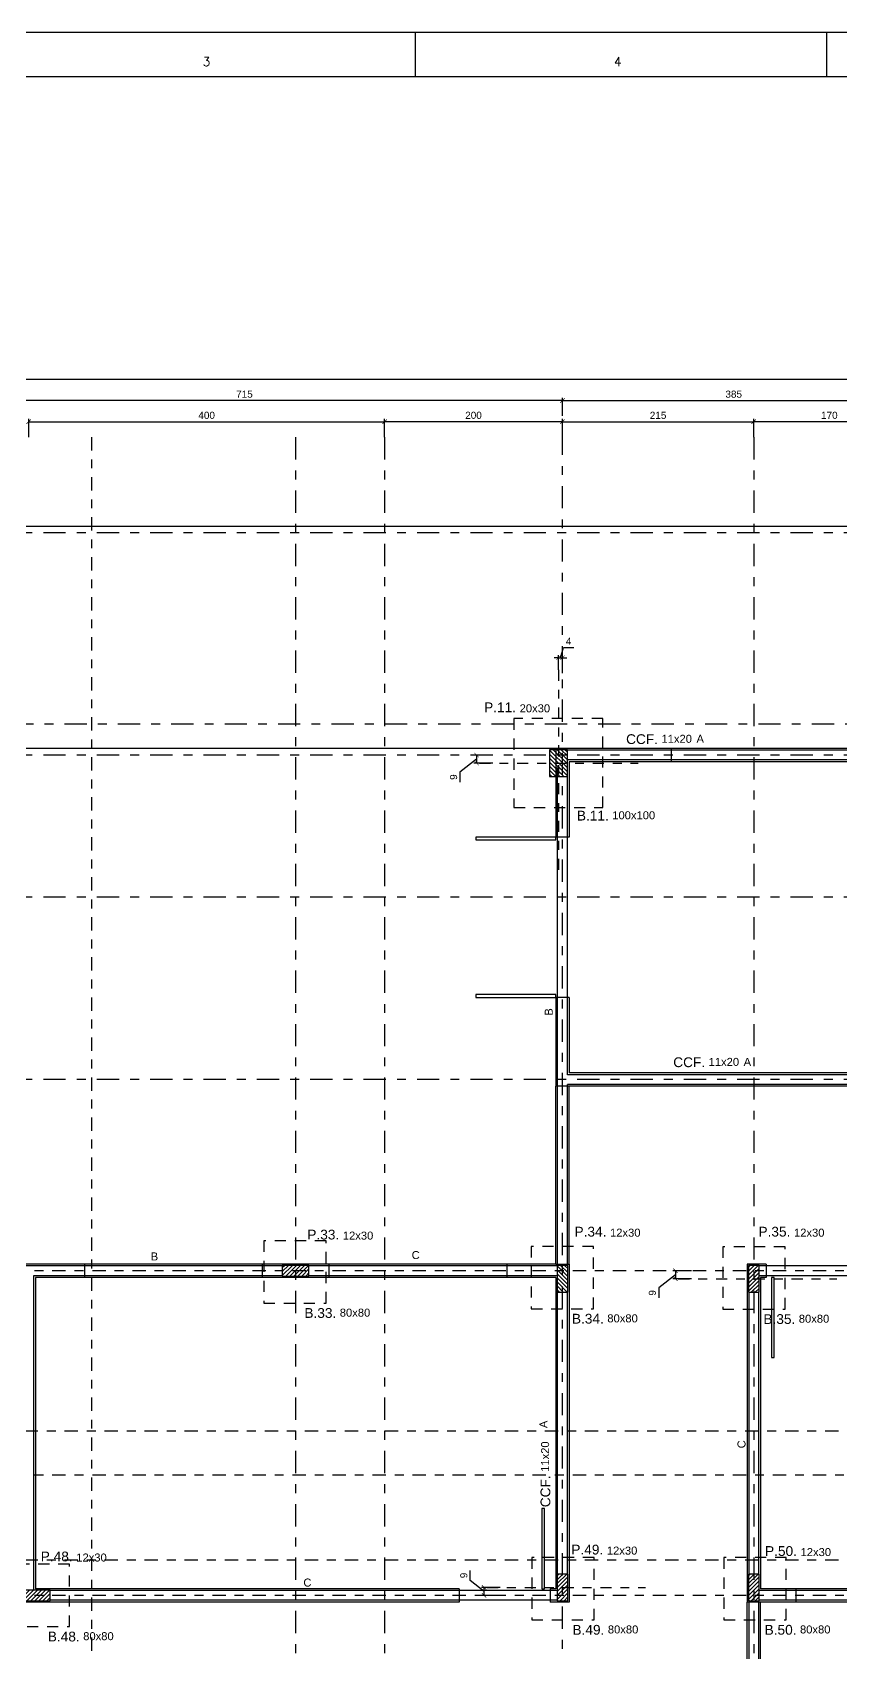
# Model space of a CAD drawing. Header units: millimetres. Extents: x 3659 to 4048, y 1324 to 1399.
# Drawn here: x 3668.88 to 3677.96, y 1372.43 to 1390.65 of the extents above; entities that cross this region are included whole.
import ezdxf
from ezdxf.enums import TextEntityAlignment as Align

# ---------------------------------------------------------------- set-up
doc = ezdxf.new("R2010")
doc.units = ezdxf.units.MM
for name, pattern in [('CENTER', [2, 1.25, -0.25, 0.25, -0.25]), ('DASHDOT', [1, 0.5, -0.25, 0, -0.25]), ('HIDDEN', [0.375, 0.25, -0.125])]:
    doc.linetypes.add(name, pattern=pattern)
for name, color, linetype in [('eixo', 1, 'CENTER'), ('Forma', 2, 'Continuous'), ('Fundação', 2, 'Continuous'), ('Hachura', 1, 'Continuous'), ('MATRIZ', 8, 'Continuous'), ('Moldura', 2, 'Continuous'), ('PILAR', 5, 'Continuous'), ('Textos', 7, 'Continuous')]:
    doc.layers.add(name, color=color, linetype=linetype)
doc.styles.add('maloca 1', font='romans.shx')
doc.styles.add('ROMANS', font='arial.ttf')
doc.dimstyles.new('ESC-50JR', dxfattribs={"dimtxt": 0.1, "dimasz": 0.05, "dimexe": 0.03, "dimexo": 0, "dimgap": 0.03, "dimtad": 1, "dimlfac": 100, "dimdsep": 46, "dimtxsty": 'ROMANS', "dimblk1": 'DOTSMALL', "dimblk2": 'DOTSMALL', "dimsah": 1, "dimcen": 0.09, "dimclrd": 1, "dimclre": 1, "dimclrt": 2, "dimadec": 0, "dimazin": 0, "dimtfac": 1, "dimtdec": 4, "dimtmove": 0, "dimatfit": 3, "dimldrblk": 'DOTSMALL', "dimfxl": 0, "dimtolj": 1, "dimtzin": 0, "dimarcsym": 0})

# ---------------------------------------------------------------- blocks, each defined once
blk = doc.blocks.new('_ArchTick')
at = {"color": 0, "linetype": 'ByBlock', "const_width": 0.15}
blk.add_lwpolyline([(-0.5, -0.5), (0.5, 0.5)], dxfattribs=at)
blk = doc.blocks.new('*D47')
at = {"color": 1, "lineweight": -2, "transparency": 16777216}
for p, q in [((3668.838, 1386.097), (3668.838, 1386.301)), ((3668.838, 1386.271), (3672.838, 1386.271)), ((3672.838, 1386.097), (3672.838, 1386.301))]:
    blk.add_line(p, q, dxfattribs=at)
at = {"layer": 'DEFPOINTS', "color": 0, "transparency": 16777216}
for p in [(3672.838, 1386.271), (3668.838, 1386.097), (3672.838, 1386.097)]:
    blk.add_point(p, dxfattribs=at)
at = {"color": 1, "lineweight": -2, "transparency": 16777216, "xscale": 0.05, "yscale": 0.05, "zscale": 0.05, "rotation": 180}
blk.add_blockref('_ArchTick', (3668.838, 1386.271), dxfattribs=at)
at = {"color": 1, "lineweight": -2, "transparency": 16777216, "xscale": 0.05, "yscale": 0.05, "zscale": 0.05}
blk.add_blockref('_ArchTick', (3672.838, 1386.271), dxfattribs=at)
at = {"color": 2, "transparency": 16777216, "insert": (3670.838, 1386.342), "char_height": 0.08, "attachment_point": 5, "style": 'ROMANS'}
blk.add_mtext('\\A1;400', dxfattribs=at)
blk = doc.blocks.new('_DOTSMALL')
at = {"color": 0, "linetype": 'ByBlock', "const_width": 0.5}
blk.add_lwpolyline([(-0.0625, 0, 1), (0.0625, 0, 1)], format="xyb", close=True, dxfattribs=at)
blk = doc.blocks.new('*D48')
at = {"color": 1, "lineweight": -2, "transparency": 16777216}
for p, q in [((3672.838, 1386.097), (3672.838, 1386.301)), ((3674.838, 1386.271), (3672.838, 1386.271)), ((3674.838, 1386.097), (3674.838, 1386.301))]:
    blk.add_line(p, q, dxfattribs=at)
at = {"layer": 'DEFPOINTS', "color": 0, "transparency": 16777216}
for p in [(3672.838, 1386.271), (3672.838, 1386.097), (3674.838, 1386.097)]:
    blk.add_point(p, dxfattribs=at)
at = {"color": 1, "lineweight": -2, "transparency": 16777216, "xscale": 0.05, "yscale": 0.05, "zscale": 0.05, "rotation": 180}
blk.add_blockref('_ArchTick', (3672.838, 1386.271), dxfattribs=at)
at = {"color": 1, "lineweight": -2, "transparency": 16777216, "xscale": 0.05, "yscale": 0.05, "zscale": 0.05}
blk.add_blockref('_ArchTick', (3674.838, 1386.271), dxfattribs=at)
at = {"color": 2, "transparency": 16777216, "insert": (3673.838, 1386.342), "char_height": 0.08, "attachment_point": 5, "style": 'ROMANS'}
blk.add_mtext('\\A1;200', dxfattribs=at)
blk = doc.blocks.new('*D49')
at = {"color": 1, "lineweight": -2, "transparency": 16777216}
for p, q in [((3674.838, 1386.097), (3674.838, 1386.301)), ((3674.838, 1386.271), (3676.988, 1386.271)), ((3676.988, 1386.097), (3676.988, 1386.301))]:
    blk.add_line(p, q, dxfattribs=at)
at = {"layer": 'DEFPOINTS', "color": 0, "transparency": 16777216}
for p in [(3676.988, 1386.271), (3674.838, 1386.097), (3676.988, 1386.097)]:
    blk.add_point(p, dxfattribs=at)
at = {"color": 1, "lineweight": -2, "transparency": 16777216, "xscale": 0.05, "yscale": 0.05, "zscale": 0.05, "rotation": 180}
blk.add_blockref('_ArchTick', (3674.838, 1386.271), dxfattribs=at)
at = {"color": 1, "lineweight": -2, "transparency": 16777216, "xscale": 0.05, "yscale": 0.05, "zscale": 0.05}
blk.add_blockref('_ArchTick', (3676.988, 1386.271), dxfattribs=at)
at = {"color": 2, "transparency": 16777216, "insert": (3675.913, 1386.342), "char_height": 0.08, "attachment_point": 5, "style": 'ROMANS'}
blk.add_mtext('\\A1;215', dxfattribs=at)
blk = doc.blocks.new('*D50')
at = {"color": 1, "lineweight": -2, "transparency": 16777216}
for p, q in [((3676.988, 1386.097), (3676.988, 1386.301)), ((3678.688, 1386.271), (3676.988, 1386.271)), ((3678.688, 1386.097), (3678.688, 1386.301))]:
    blk.add_line(p, q, dxfattribs=at)
at = {"layer": 'DEFPOINTS', "color": 0, "transparency": 16777216}
for p in [(3676.988, 1386.271), (3676.988, 1386.097), (3678.688, 1386.097)]:
    blk.add_point(p, dxfattribs=at)
at = {"color": 1, "lineweight": -2, "transparency": 16777216, "xscale": 0.05, "yscale": 0.05, "zscale": 0.05, "rotation": 180}
blk.add_blockref('_ArchTick', (3676.988, 1386.271), dxfattribs=at)
at = {"color": 1, "lineweight": -2, "transparency": 16777216, "xscale": 0.05, "yscale": 0.05, "zscale": 0.05}
blk.add_blockref('_ArchTick', (3678.688, 1386.271), dxfattribs=at)
at = {"color": 2, "transparency": 16777216, "insert": (3677.838, 1386.342), "char_height": 0.08, "attachment_point": 5, "style": 'ROMANS'}
blk.add_mtext('\\A1;170', dxfattribs=at)
blk = doc.blocks.new('*D95')
at = {"color": 1, "lineweight": -2, "transparency": 16777216}
for p, q in [((3667.688, 1386.336), (3667.688, 1386.539)), ((3674.838, 1386.336), (3674.838, 1386.539)), ((3674.838, 1386.509), (3667.688, 1386.509))]:
    blk.add_line(p, q, dxfattribs=at)
at = {"layer": 'DEFPOINTS', "color": 0, "transparency": 16777216}
for p in [(3667.688, 1386.509), (3667.688, 1386.336), (3674.838, 1386.336)]:
    blk.add_point(p, dxfattribs=at)
at = {"color": 1, "lineweight": -2, "transparency": 16777216, "xscale": 0.05, "yscale": 0.05, "zscale": 0.05, "rotation": 180}
blk.add_blockref('_ArchTick', (3667.688, 1386.509), dxfattribs=at)
at = {"color": 1, "lineweight": -2, "transparency": 16777216, "xscale": 0.05, "yscale": 0.05, "zscale": 0.05}
blk.add_blockref('_ArchTick', (3674.838, 1386.509), dxfattribs=at)
at = {"color": 2, "transparency": 16777216, "insert": (3671.263, 1386.58), "char_height": 0.08, "attachment_point": 5, "style": 'ROMANS'}
blk.add_mtext('\\A1;715', dxfattribs=at)
blk = doc.blocks.new('*D96')
at = {"color": 1, "lineweight": -2, "transparency": 16777216}
for p, q in [((3674.838, 1386.336), (3674.838, 1386.539)), ((3678.688, 1386.336), (3678.688, 1386.539)), ((3674.838, 1386.509), (3678.688, 1386.509))]:
    blk.add_line(p, q, dxfattribs=at)
at = {"layer": 'DEFPOINTS', "color": 0, "transparency": 16777216}
for p in [(3678.688, 1386.509), (3674.838, 1386.336), (3678.688, 1386.336)]:
    blk.add_point(p, dxfattribs=at)
at = {"color": 1, "lineweight": -2, "transparency": 16777216, "xscale": 0.05, "yscale": 0.05, "zscale": 0.05, "rotation": 180}
blk.add_blockref('_ArchTick', (3674.838, 1386.509), dxfattribs=at)
at = {"color": 1, "lineweight": -2, "transparency": 16777216, "xscale": 0.05, "yscale": 0.05, "zscale": 0.05}
blk.add_blockref('_ArchTick', (3678.688, 1386.509), dxfattribs=at)
at = {"color": 2, "transparency": 16777216, "insert": (3676.763, 1386.58), "char_height": 0.08, "attachment_point": 5, "style": 'ROMANS'}
blk.add_mtext('\\A1;385', dxfattribs=at)
blk = doc.blocks.new('*D105')
at = {"color": 1, "lineweight": -2, "transparency": 16777216}
for p, q in [((3663.438, 1386.572), (3663.438, 1386.775)), ((3708.088, 1386.745), (3663.438, 1386.745)), ((3708.088, 1386.572), (3708.088, 1386.775))]:
    blk.add_line(p, q, dxfattribs=at)
at = {"layer": 'DEFPOINTS', "color": 0, "transparency": 16777216}
for p in [(3663.438, 1386.745), (3663.438, 1386.572), (3708.088, 1386.572)]:
    blk.add_point(p, dxfattribs=at)
at = {"color": 1, "lineweight": -2, "transparency": 16777216, "xscale": 0.05, "yscale": 0.05, "zscale": 0.05, "rotation": 180}
blk.add_blockref('_ArchTick', (3663.438, 1386.745), dxfattribs=at)
at = {"color": 1, "lineweight": -2, "transparency": 16777216, "xscale": 0.05, "yscale": 0.05, "zscale": 0.05}
blk.add_blockref('_ArchTick', (3708.088, 1386.745), dxfattribs=at)
at = {"color": 2, "transparency": 16777216, "insert": (3685.763, 1386.816), "char_height": 0.08, "attachment_point": 5, "style": 'ROMANS'}
blk.add_mtext('\\A1;4465', dxfattribs=at)
blk = doc.blocks.new('*D302')
at = {"color": 1, "lineweight": -2, "transparency": 16777216}
for p, q in [((3674.054, 1382.522), (3673.842, 1382.522)), ((3673.872, 1382.522), (3673.872, 1382.432)), ((3673.872, 1382.477), (3673.685, 1382.33)), ((3674.054, 1382.432), (3673.842, 1382.432)), ((3673.685, 1382.33), (3673.685, 1382.217))]:
    blk.add_line(p, q, dxfattribs=at)
at = {"layer": 'DEFPOINTS', "color": 0, "transparency": 16777216}
for p in [(3674.054, 1382.522), (3673.872, 1382.432), (3674.054, 1382.432)]:
    blk.add_point(p, dxfattribs=at)
at = {"color": 1, "lineweight": -2, "transparency": 16777216, "xscale": 0.05, "yscale": 0.05, "zscale": 0.05}
for p, rotation in [((3673.872, 1382.522), 90), ((3673.872, 1382.432), 270)]:
    blk.add_blockref('_ArchTick', p, dxfattribs=dict(at, rotation=rotation))
at = {"color": 2, "transparency": 16777216, "insert": (3673.614, 1382.274), "char_height": 0.08, "attachment_point": 5, "rotation": 90, "style": 'ROMANS'}
blk.add_mtext('\\A1;9', dxfattribs=at)
blk = doc.blocks.new('*D303')
at = {"color": 1, "lineweight": -2, "transparency": 16777216}
for p, q in [((3674.793, 1383.617), (3674.743, 1383.617)), ((3674.793, 1383.482), (3674.793, 1383.647)), ((3674.793, 1383.617), (3674.838, 1383.617)), ((3674.793, 1383.617), (3674.838, 1383.617)), ((3674.815, 1383.617), (3674.85, 1383.732)), ((3674.838, 1383.444), (3674.838, 1383.647)), ((3674.838, 1383.617), (3674.888, 1383.617)), ((3674.85, 1383.732), (3674.965, 1383.732))]:
    blk.add_line(p, q, dxfattribs=at)
at = {"layer": 'DEFPOINTS', "color": 0, "transparency": 16777216}
for p in [(3674.838, 1383.617), (3674.793, 1383.482), (3674.838, 1383.444)]:
    blk.add_point(p, dxfattribs=at)
at = {"color": 1, "lineweight": -2, "transparency": 16777216, "xscale": 0.05, "yscale": 0.05, "zscale": 0.05}
blk.add_blockref('_ArchTick', (3674.793, 1383.617), dxfattribs=at)
at = {"color": 1, "lineweight": -2, "transparency": 16777216, "xscale": 0.05, "yscale": 0.05, "zscale": 0.05, "rotation": 180}
blk.add_blockref('_ArchTick', (3674.838, 1383.617), dxfattribs=at)
at = {"color": 2, "transparency": 16777216, "insert": (3674.907, 1383.802), "char_height": 0.08, "attachment_point": 5, "style": 'ROMANS'}
blk.add_mtext('\\A1;4', dxfattribs=at)
blk = doc.blocks.new('*D310')
at = {"color": 1, "lineweight": -2, "transparency": 16777216}
for p, q in [((3676.289, 1376.722), (3676.077, 1376.722)), ((3676.107, 1376.722), (3676.107, 1376.632)), ((3676.107, 1376.677), (3675.92, 1376.53)), ((3675.92, 1376.53), (3675.92, 1376.417)), ((3676.289, 1376.632), (3676.077, 1376.632))]:
    blk.add_line(p, q, dxfattribs=at)
at = {"layer": 'DEFPOINTS', "color": 0, "transparency": 16777216}
for p in [(3676.289, 1376.722), (3676.107, 1376.632), (3676.289, 1376.632)]:
    blk.add_point(p, dxfattribs=at)
at = {"color": 1, "lineweight": -2, "transparency": 16777216, "xscale": 0.05, "yscale": 0.05, "zscale": 0.05}
for p, rotation in [((3676.107, 1376.722), 90), ((3676.107, 1376.632), 270)]:
    blk.add_blockref('_ArchTick', p, dxfattribs=dict(at, rotation=rotation))
at = {"color": 2, "transparency": 16777216, "insert": (3675.849, 1376.474), "char_height": 0.08, "attachment_point": 5, "rotation": 90, "style": 'ROMANS'}
blk.add_mtext('\\A1;9', dxfattribs=at)
blk = doc.blocks.new('*D314')
at = {"color": 1, "lineweight": -2, "transparency": 16777216}
for p, q in [((3673.8, 1373.239), (3673.8, 1373.352)), ((3673.957, 1373.117), (3673.8, 1373.239)), ((3674.139, 1373.162), (3673.927, 1373.162)), ((3674.139, 1373.072), (3673.927, 1373.072)), ((3673.957, 1373.072), (3673.957, 1373.162))]:
    blk.add_line(p, q, dxfattribs=at)
at = {"layer": 'DEFPOINTS', "color": 0, "transparency": 16777216}
for p in [(3673.957, 1373.162), (3674.139, 1373.162), (3674.139, 1373.072)]:
    blk.add_point(p, dxfattribs=at)
at = {"color": 1, "lineweight": -2, "transparency": 16777216, "xscale": 0.05, "yscale": 0.05, "zscale": 0.05}
for p, rotation in [((3673.957, 1373.162), 90), ((3673.957, 1373.072), 270)]:
    blk.add_blockref('_ArchTick', p, dxfattribs=dict(at, rotation=rotation))
at = {"color": 2, "transparency": 16777216, "insert": (3673.729, 1373.296), "char_height": 0.08, "attachment_point": 5, "rotation": 90, "style": 'ROMANS'}
blk.add_mtext('\\A1;9', dxfattribs=at)

msp = doc.modelspace()

# ---------------------------------------------------------------- hatches: boundary and pattern name
at = {"layer": 'Hachura'}
h = msp.add_hatch(dxfattribs=at)
h.set_pattern_fill('LINE', color=1, scale=0.01, angle=495, style=0)
h.set_pattern_definition([(135, (5070.988125, -2259.007142), (-0.0224506403, -0.0224506403), [])])
h.paths.add_polyline_path([(3674.692822, 1382.582356), (3674.692822, 1382.282356), (3674.892822, 1382.282356), (3674.892822, 1382.582356)])
h = msp.add_hatch(dxfattribs=at)
h.set_pattern_fill('LINE', color=1, scale=0.01, angle=405, style=0)
h.set_pattern_definition([(45, (30.398324, -19.512947), (-0.0224506403, 0.0224506403), [])])
h.paths.add_polyline_path([(3671.987822, 1376.782356), (3671.687822, 1376.782356), (3671.687822, 1376.662356), (3671.987822, 1376.662356)])
h = msp.add_hatch(dxfattribs=at)
h.set_pattern_fill('LINE', color=1, scale=0.01, angle=495, style=0)
h.set_pattern_definition([(135, (5071.073125, -2264.807142), (-0.0224506403, -0.0224506403), [])])
h.paths.add_polyline_path([(3674.777822, 1376.782356), (3674.777822, 1376.482356), (3674.897822, 1376.482356), (3674.897822, 1376.782356)])
h = msp.add_hatch(dxfattribs=at)
h.set_pattern_fill('LINE', color=1, scale=0.01, angle=405, style=0)
h.set_pattern_definition([(45, (84.255856, -18.978542), (-0.0224506403, 0.0224506403), [])])
h.paths.add_polyline_path([(3676.927822, 1376.782356), (3676.927822, 1376.482356), (3677.047822, 1376.482356), (3677.047822, 1376.782356)])
h = msp.add_hatch(dxfattribs=at)
h.set_pattern_fill('LINE', color=1, scale=0.01, angle=405, style=0)
h.set_pattern_definition([(45, (82.105856, -22.448542), (-0.0224506403, 0.0224506403), [])])
h.paths.add_polyline_path([(3674.777822, 1373.312356), (3674.777822, 1373.012356), (3674.897822, 1373.012356), (3674.897822, 1373.312356)])
h = msp.add_hatch(dxfattribs=at)
h.set_pattern_fill('LINE', color=1, scale=0.01, angle=405, style=0)
h.set_pattern_definition([(45, (84.255856, -22.448542), (-0.0224506403, 0.0224506403), [])])
h.paths.add_polyline_path([(3676.927822, 1373.312356), (3676.927822, 1373.012356), (3677.047822, 1373.012356), (3677.047822, 1373.312356)])
h = msp.add_hatch(dxfattribs=at)
h.set_pattern_fill('LINE', color=1, scale=0.01, angle=405, style=0)
h.set_pattern_definition([(45, (27.488324, -23.162947), (-0.0224506403, 0.0224506403), [])])
h.paths.add_polyline_path([(3669.077822, 1373.132356), (3668.777822, 1373.132356), (3668.777822, 1373.012356), (3669.077822, 1373.012356)])

# ---------------------------------------------------------------- linework, layer by layer
at = {"layer": 'eixo', "linetype": 'DASHDOT', "ltscale": 0.3}
for p, q in [((3669.542822, 1386.097356), (3669.542822, 1366.097356)), ((3723.252822, 1376.722356), (3662.040652, 1376.722356)), ((3662.040652, 1374.922356), (3723.252822, 1374.922356)), ((3723.252822, 1374.422356), (3662.040652, 1374.422356)), ((3662.040652, 1373.472356), (3723.252822, 1373.472356)), ((3723.252822, 1373.072356), (3662.040652, 1373.072356))]:
    msp.add_line(p, q, dxfattribs=at)
at = {"layer": 'eixo', "linetype": 'DASHDOT', "ltscale": 0.5}
for p, q in [((3671.837822, 1386.097356), (3671.837822, 1366.097356)), ((3672.837822, 1386.097356), (3672.837822, 1366.097356)), ((3674.837822, 1366.097356), (3674.837822, 1386.097356)), ((3676.987822, 1386.097356), (3676.987822, 1366.097356)), ((3723.252822, 1385.022356), (3662.040652, 1385.022356)), ((3662.040652, 1382.872356), (3723.252822, 1382.872356)), ((3723.252822, 1382.522356), (3662.040652, 1382.522356)), ((3723.252822, 1380.922356), (3662.040652, 1380.922356)), ((3723.252822, 1378.872356), (3662.040652, 1378.872356))]:
    msp.add_line(p, q, dxfattribs=at)
at = {"layer": 'eixo', "linetype": 'DASHDOT', "ltscale": 0.25}
for p, q in [((3674.792822, 1383.481687), (3674.792822, 1381.206269)), ((3673.904192, 1382.432356), (3675.687748, 1382.432356)), ((3676.139192, 1376.632356), (3677.922748, 1376.632356)), ((3673.989192, 1373.162356), (3675.772748, 1373.162356))]:
    msp.add_line(p, q, dxfattribs=at)
at = {"layer": 'Forma', "linetype": 'Continuous', "ltscale": 0.5}
for p, q in [((3678.537822, 1382.577356), (3674.892822, 1382.577356)), ((3674.782822, 1376.782356), (3674.782822, 1382.382356)), ((3678.537822, 1382.467356), (3674.892822, 1382.467356)), ((3674.892822, 1378.927356), (3674.892822, 1382.382356)), ((3678.537822, 1378.927356), (3674.892822, 1378.927356)), ((3674.892822, 1376.782356), (3674.892822, 1378.817356)), ((3678.537822, 1378.817356), (3674.892822, 1378.817356)), ((3671.687822, 1376.777356), (3667.837822, 1376.777356)), ((3674.777822, 1376.777356), (3671.987822, 1376.777356)), ((3679.787822, 1376.777356), (3677.047822, 1376.777356)), ((3668.892822, 1376.667356), (3668.892822, 1373.132356)), ((3671.687822, 1376.667356), (3668.892822, 1376.667356)), ((3674.777822, 1376.667356), (3671.987822, 1376.667356)), ((3679.787822, 1376.667356), (3677.047822, 1376.667356)), ((3674.782822, 1373.312356), (3674.782822, 1376.482356)), ((3674.892822, 1373.312356), (3674.892822, 1376.482356)), ((3676.932822, 1376.482356), (3676.932822, 1373.312356)), ((3677.042822, 1376.482356), (3677.042822, 1373.312356)), ((3674.777822, 1373.127356), (3669.077822, 1373.127356)), ((3679.876286, 1373.127356), (3677.047822, 1373.127356)), ((3674.777822, 1373.017356), (3669.077822, 1373.017356)), ((3676.932822, 1373.017356), (3676.932822, 1370.977356)), ((3677.042822, 1373.012356), (3677.042822, 1367.512356)), ((3679.876286, 1373.017356), (3677.047822, 1373.017356))]:
    msp.add_line(p, q, dxfattribs=at)
at = {"layer": 'Fundação', "color": 2, "linetype": 'HIDDEN', "ltscale": 0.5}
for points in [[(3674.292822, 1381.932356), (3675.292822, 1381.932356), (3675.292822, 1382.932356), (3674.292822, 1382.932356)], [(3671.479818, 1376.359631), (3672.179818, 1376.359631), (3672.179818, 1377.059631), (3671.479818, 1377.059631)], [(3674.487348, 1376.295306), (3675.187348, 1376.295306), (3675.187348, 1376.995306), (3674.487348, 1376.995306)], [(3676.639953, 1376.291346), (3677.339953, 1376.291346), (3677.339953, 1376.991346), (3676.639953, 1376.991346)], [(3668.595172, 1372.721331), (3669.295172, 1372.721331), (3669.295172, 1373.421331), (3668.595172, 1373.421331)], [(3674.493237, 1372.797014), (3675.193237, 1372.797014), (3675.193237, 1373.497014), (3674.493237, 1373.497014)], [(3676.653469, 1372.797014), (3677.353469, 1372.797014), (3677.353469, 1373.497014), (3676.653469, 1373.497014)]]:
    msp.add_lwpolyline(points, close=True, dxfattribs=at)
at = {"layer": 'MATRIZ'}
for p, q in [((3661.862822, 1385.097356), (3722.302822, 1385.097356)), ((3674.762822, 1382.597356), (3663.577822, 1382.597356)), ((3708.012822, 1382.597356), (3674.762822, 1382.597356)), ((3676.062822, 1382.447356), (3676.062822, 1382.597356)), ((3674.912822, 1382.447356), (3674.912822, 1381.597356)), ((3674.762822, 1381.597356), (3673.862822, 1381.597356)), ((3673.862822, 1381.597356), (3673.862822, 1381.567356)), ((3673.862822, 1381.567356), (3674.762822, 1381.567356)), ((3674.912822, 1381.597356), (3674.762822, 1381.597356)), ((3674.762822, 1381.567356), (3674.762822, 1381.597356)), ((3674.762822, 1379.827356), (3673.862822, 1379.827356)), ((3673.862822, 1379.827356), (3673.862822, 1379.797356)), ((3673.862822, 1379.797356), (3674.762822, 1379.797356)), ((3674.762822, 1379.797356), (3674.762822, 1379.827356)), ((3674.912822, 1379.797356), (3674.762822, 1379.797356)), ((3674.912822, 1379.797356), (3674.912822, 1378.947356)), ((3674.912822, 1378.797356), (3674.762822, 1378.797356)), ((3674.762822, 1376.797356), (3674.762822, 1378.797356)), ((3674.912822, 1376.797356), (3674.912822, 1378.797356)), ((3669.462822, 1376.797356), (3669.462822, 1376.647356)), ((3671.462822, 1376.797356), (3671.462822, 1376.647356)), ((3672.212822, 1376.797356), (3672.212822, 1376.647356)), ((3674.212822, 1376.797356), (3674.212822, 1376.647356)), ((3674.762822, 1376.797356), (3674.912822, 1376.797356)), ((3674.912822, 1376.797356), (3674.912822, 1372.997356)), ((3677.127822, 1376.797356), (3677.127822, 1376.647356)), ((3668.912822, 1376.647356), (3668.912822, 1373.147356)), ((3674.762822, 1376.647356), (3674.762822, 1373.147356)), ((3677.187822, 1376.647356), (3677.187822, 1375.747356)), ((3677.217822, 1376.647356), (3677.187822, 1376.647356)), ((3677.217822, 1375.747356), (3677.217822, 1376.647356)), ((3677.187822, 1375.747356), (3677.217822, 1375.747356)), ((3674.637822, 1374.047356), (3674.607822, 1374.047356)), ((3674.607822, 1374.047356), (3674.607822, 1373.147356)), ((3674.637822, 1373.147356), (3674.637822, 1374.047356)), ((3673.677822, 1373.147356), (3673.677822, 1372.997356)), ((3674.607822, 1373.147356), (3674.637822, 1373.147356)), ((3674.697822, 1373.147356), (3674.697822, 1372.997356)), ((3677.462822, 1373.147356), (3677.462822, 1372.997356)), ((3677.062822, 1372.997356), (3676.912822, 1372.997356)), ((3676.912822, 1370.997356), (3676.912822, 1372.997356)), ((3687.212822, 1372.997356), (3677.062822, 1372.997356)), ((3677.062822, 1370.997356), (3677.062822, 1372.997356))]:
    msp.add_line(p, q, dxfattribs=at)
at = {"layer": 'MATRIZ', "linetype": 'Continuous'}
for p, q in [((3674.762822, 1382.597356), (3674.762822, 1381.597356)), ((3682.362822, 1382.447356), (3674.912822, 1382.447356)), ((3674.762822, 1379.797356), (3674.762822, 1378.797356)), ((3681.277822, 1378.947356), (3674.912822, 1378.947356)), ((3681.277822, 1378.797356), (3674.912822, 1378.797356)), ((3674.762822, 1376.797356), (3663.362822, 1376.797356)), ((3676.912822, 1376.797356), (3676.912822, 1372.997356)), ((3677.127822, 1376.797356), (3676.912822, 1376.797356)), ((3674.762822, 1376.647356), (3668.912822, 1376.647356)), ((3677.062822, 1376.647356), (3677.062822, 1373.147356)), ((3677.127822, 1376.647356), (3677.062822, 1376.647356)), ((3673.677822, 1373.147356), (3668.912822, 1373.147356)), ((3674.762822, 1373.147356), (3674.697822, 1373.147356)), ((3679.862822, 1373.147356), (3677.062822, 1373.147356)), ((3673.677822, 1372.997356), (3668.762822, 1372.997356)), ((3674.912822, 1372.997356), (3674.697822, 1372.997356))]:
    msp.add_line(p, q, dxfattribs=at)
at = {"layer": 'Moldura', "color": 1}
for p, q in [((3673.182761, 1390.648453), (3673.182761, 1390.148453)), ((3677.807761, 1390.648453), (3677.807761, 1390.148453))]:
    msp.add_line(p, q, dxfattribs=at)
msp.add_lwpolyline([(3658.932761, 1360.948453), (3733.307761, 1360.948453), (3733.307761, 1390.648453), (3658.932761, 1390.648453)], close=True, dxfattribs=at)
at = {"layer": 'Moldura', "color": 6}
msp.add_lwpolyline([(3660.182761, 1361.448453), (3732.807761, 1361.448453), (3732.807761, 1390.148453), (3660.182761, 1390.148453)], close=True, dxfattribs=at)
at = {"layer": 'PILAR'}
for points in [[(3674.892822, 1382.582356), (3674.692822, 1382.582356), (3674.692822, 1382.282356), (3674.892822, 1382.282356)], [(3671.687822, 1376.662356), (3671.987822, 1376.662356), (3671.987822, 1376.782356), (3671.687822, 1376.782356)], [(3674.897822, 1376.482356), (3674.897822, 1376.782356), (3674.777822, 1376.782356), (3674.777822, 1376.482356)], [(3677.047822, 1376.482356), (3677.047822, 1376.782356), (3676.927822, 1376.782356), (3676.927822, 1376.482356)], [(3674.897822, 1373.012356), (3674.897822, 1373.312356), (3674.777822, 1373.312356), (3674.777822, 1373.012356)], [(3677.047822, 1373.012356), (3677.047822, 1373.312356), (3676.927822, 1373.312356), (3676.927822, 1373.012356)], [(3668.777822, 1373.012356), (3669.077822, 1373.012356), (3669.077822, 1373.132356), (3668.777822, 1373.132356)]]:
    msp.add_lwpolyline(points, close=True, dxfattribs=at)

# ---------------------------------------------------------------- texts
at = {"layer": 'Moldura', "color": 1, "style": 'maloca 1'}
for s, p in [('3', (3670.79274, 1390.269657)), ('4', (3675.41774, 1390.269657))]:
    msp.add_text(s, height=0.1, dxfattribs=at).set_placement(p)
at = {"layer": 'Textos', "color": 3, "style": 'ROMANS'}
for s, p in [('P.11.', (3674.316138, 1383.003807)), ('CCF.', (3675.911805, 1382.645817)), ('B.11.', (3675.358622, 1381.785778)), ('CCF.', (3676.44178, 1379.012392)), ('P.33.', (3672.328253, 1377.074343)), ('P.34.', (3675.332162, 1377.107342)), ('P.35.', (3677.400255, 1377.107342)), ('B.33.', (3672.295513, 1376.192576)), ('B.34.', (3675.303043, 1376.12825)), ('B.35.', (3677.455648, 1376.124291)), ('P.49.', (3675.296471, 1373.532057)), ('P.50.', (3677.474105, 1373.515609)), ('P.48.', (3669.331754, 1373.454398)), ('B.49.', (3675.308933, 1372.629958)), ('B.50.', (3677.469165, 1372.629958)), ('B.48.', (3669.410867, 1372.554276))]:
    msp.add_text(s, height=0.11, dxfattribs=at).set_placement(p, align=Align.RIGHT)
at = {"layer": 'Textos', "color": 2, "style": 'ROMANS'}
for s, p in [('20x30', (3674.35667, 1383.002294)), ('11x20', (3675.950982, 1382.659744)), ('A', (3676.344736, 1382.659744)), ('100x100', (3675.397799, 1381.799704)), ('11x20', (3676.480957, 1379.026318)), ('A', (3676.874712, 1379.026318)), ('12x30', (3672.368784, 1377.07283)), ('12x30', (3675.372693, 1377.105829)), ('12x30', (3677.440786, 1377.105829)), ('B', (3670.209116, 1376.838362)), ('C', (3673.142575, 1376.854198)), ('80x80', (3672.33469, 1376.206502)), ('80x80', (3675.34222, 1376.142177)), ('80x80', (3677.494825, 1376.138217)), ('12x30', (3675.337003, 1373.530544)), ('12x30', (3677.514637, 1373.514096)), ('12x30', (3669.372286, 1373.452885)), ('C', (3671.925212, 1373.171193)), ('80x80', (3675.34811, 1372.643885)), ('80x80', (3677.508341, 1372.643885)), ('80x80', (3669.450044, 1372.568202))]:
    msp.add_text(s, height=0.09, dxfattribs=at).set_placement(p)
for s, p in [('B', (3674.728354, 1379.591031)), ('A', (3674.668973, 1374.952816)), ('11x20', (3674.687402, 1374.461101)), ('C', (3676.895517, 1374.725888))]:
    msp.add_text(s, height=0.09, rotation=90, dxfattribs=at).set_placement(p)
at = {"layer": 'Textos', "color": 3, "style": 'ROMANS'}
msp.add_text('CCF.', height=0.11, rotation=90, dxfattribs=at).set_placement((3674.701328, 1374.421924), align=Align.RIGHT)

# ---------------------------------------------------------------- dimensions: what is measured, and where the dimension line sits
for base, p1, p2, picture, middle in [((3663.437822, 1386.744875), (3708.087822, 1386.571522), (3663.437822, 1386.571522), '*D105', (3685.762822, 1386.81572)), ((3667.687822, 1386.509433), (3674.837822, 1386.33608), (3667.687822, 1386.33608), '*D95', (3671.262822, 1386.580279)), ((3678.687822, 1386.509433), (3674.837822, 1386.33608), (3678.687822, 1386.33608), '*D96', (3676.762822, 1386.580306)), ((3672.837822, 1386.270709), (3668.837822, 1386.097356), (3672.837822, 1386.097356), '*D47', (3670.837822, 1386.341554)), ((3672.837822, 1386.270709), (3674.837822, 1386.097356), (3672.837822, 1386.097356), '*D48', (3673.837822, 1386.341554)), ((3676.987822, 1386.270709), (3674.837822, 1386.097356), (3676.987822, 1386.097356), '*D49', (3675.912822, 1386.341554)), ((3676.987822, 1386.270709), (3678.687822, 1386.097356), (3676.987822, 1386.097356), '*D50', (3677.837822, 1386.341554))]:
    dim = msp.add_linear_dim(base=base, p1=p1, p2=p2, dimstyle='ESC-50JR', override={"dimtxt": 0.08, "dimdec": 1, "dimblk1": 'ArchTick', "dimblk2": 'ArchTick', "dimtmove": 1, "dimfxl": 0.18})
    dim.commit()
    dim.dimension.update_dxf_attribs({"geometry": picture, "text_midpoint": middle})
dim = msp.add_linear_dim(base=(3674.837822, 1383.617012), p1=(3674.792822, 1383.481687), p2=(3674.837822, 1383.44366), text='4', dimstyle='ESC-50JR', override={"dimtxt": 0.08, "dimdec": 1, "dimblk1": 'ArchTick', "dimblk2": 'ArchTick', "dimtmove": 1, "dimfxl": 0.18})
dim.commit()
dim.dimension.update_dxf_attribs({"geometry": '*D303', "text_midpoint": (3674.879822, 1383.802012)})
for base, p1, p2, picture, middle in [((3673.871736, 1382.432356), (3674.053807, 1382.522356), (3674.053807, 1382.432356), '*D302', (3673.685044, 1382.300079)), ((3676.106736, 1376.632356), (3676.288807, 1376.722356), (3676.288807, 1376.632356), '*D310', (3675.920044, 1376.500079)), ((3673.956736, 1373.162356), (3674.138807, 1373.072356), (3674.138807, 1373.162356), '*D314', (3673.799564, 1373.269427))]:
    dim = msp.add_linear_dim(base=base, p1=p1, p2=p2, angle=90, dimstyle='ESC-50JR', override={"dimtxt": 0.08, "dimdec": 1, "dimblk1": 'ArchTick', "dimblk2": 'ArchTick', "dimtmove": 1, "dimfxl": 0.18})
    dim.commit()
    dim.dimension.update_dxf_attribs({"geometry": picture, "text_midpoint": middle, "dimtype": 160})

doc.saveas('drawing.dxf')
